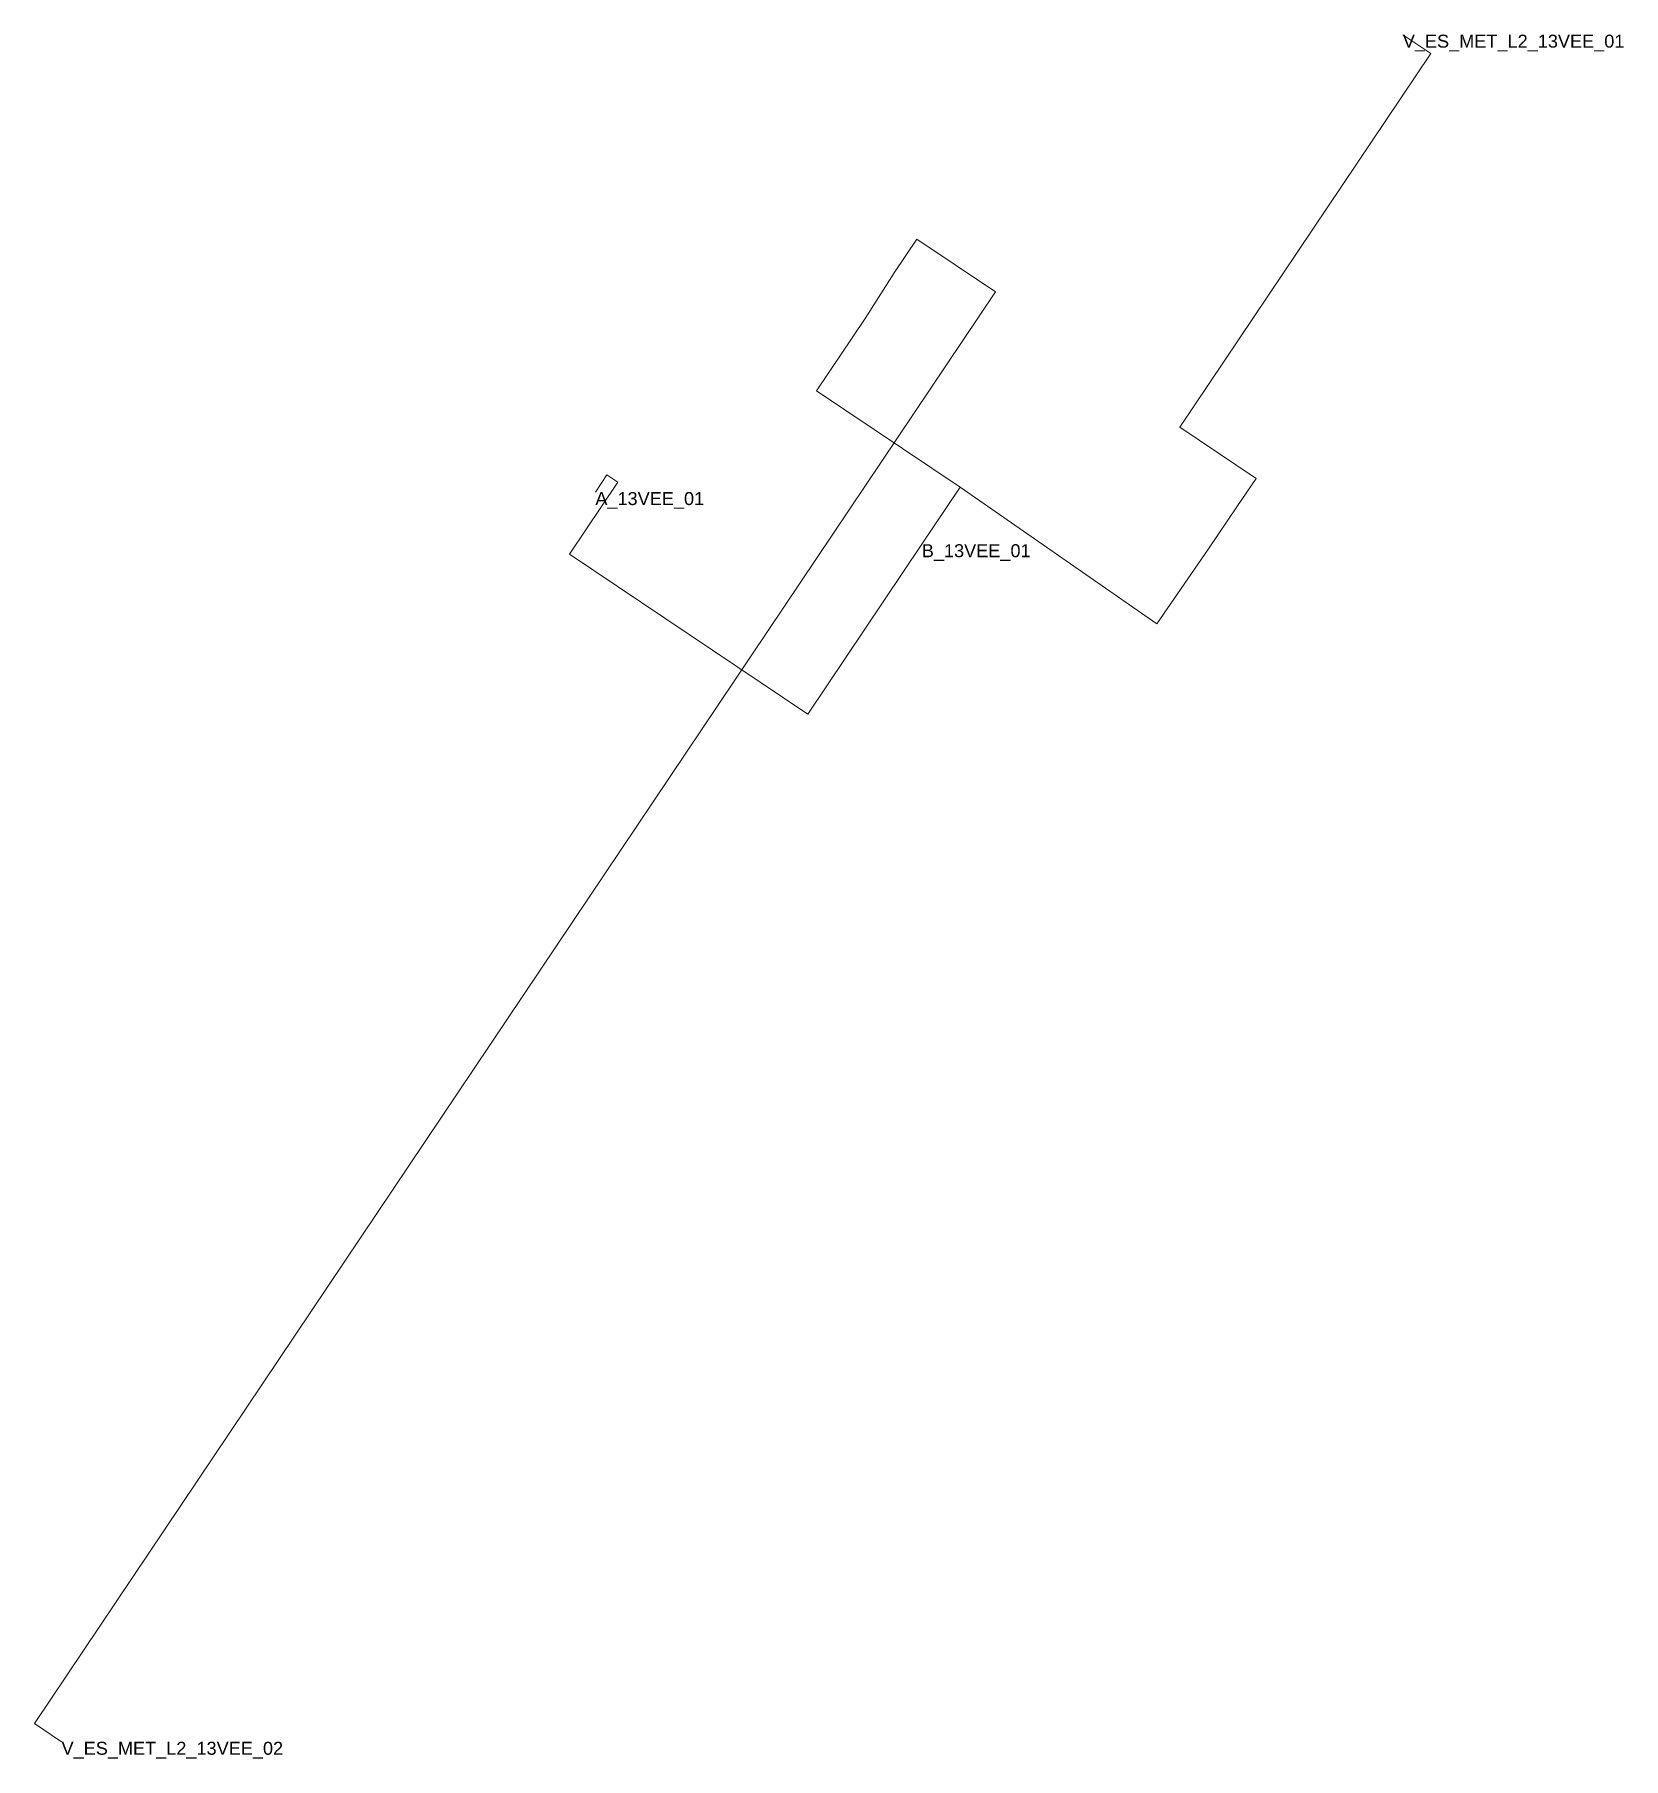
# Model space of a CAD drawing. Header units: metres. Extents: x 433956.1 to 434017.4, y 4586761.3 to 4586827.7.
import ezdxf
from ezdxf.enums import TextEntityAlignment as Align

# ---------------------------------------------------------------- set-up
doc = ezdxf.new("R2010")
doc.units = ezdxf.units.M
doc.header["$MEASUREMENT"] = 0
for name, color, linetype, lineweight, true_color in [('01_A_AccesTren_t', 40, 'Continuous', 0, 0xffd600), ('01_C_AccesExt_t', 251, 'Continuous', 0, 0x646464), ('01_I_Ascensor_l', 251, 'Continuous', 0, 0x646464), ('01_I_BarreraTarifaria_t', 251, 'Continuous', 0, 0x646464), ('01_I_Horitzontal_l', 251, 'Continuous', 0, 0x646464)]:
    doc.layers.add(name, color=color, linetype=linetype, lineweight=lineweight, true_color=true_color)
doc.styles.add('Style-Arial', font='arial.ttf')

msp = doc.modelspace()

# ---------------------------------------------------------------- linework, layer by layer
at = {"layer": '01_I_Ascensor_l'}
for p, q in [((433988.158152, 4586816.803479, -10), (433989.279167, 4586818.562973, -20)), ((433978.206871, 4586810.774482), (433978.622056, 4586810.495854, -10)), ((434001.400605, 4586807.916365, -10), (434002.488119, 4586809.536859, -20))]:
    msp.add_line(p, q, dxfattribs=at)
at = {"layer": '01_I_Horitzontal_l'}
for p, q in [((433977.76045, 4586810.10927), (433978.206871, 4586810.774482)), ((433990.344106, 4586808.099885, -10), (433991.819011, 4586810.297642, -10))]:
    msp.add_line(p, q, dxfattribs=at)
at = {"layer": '01_I_Horitzontal_l', "flags": 128}
for points, elevation in [([(434002.488119, 4586809.536859), (434003.226251, 4586810.636757), (434000.291166, 4586812.606467), (434009.962118, 4586827.017256), (434008.883737, 4586827.740951)], -20), ([(433989.279167, 4586818.562973), (433990.1468, 4586819.856731), (433993.178747, 4586817.823415), (433956.142204, 4586762.635072), (433957.183905, 4586761.936003)], -20), ([(433991.819011, 4586810.297642), (433986.284318, 4586814.009232), (433988.158152, 4586816.803479)], -10), ([(433978.622056, 4586810.495854), (433976.758979, 4586807.719681), (433985.949727, 4586801.551814), (433990.344106, 4586808.099885)], -10), ([(433991.819011, 4586810.297642), (433999.401429, 4586805.035614), (434001.400605, 4586807.916365)], -10)]:
    msp.add_lwpolyline(points, dxfattribs=dict(at, elevation=elevation))

# ---------------------------------------------------------------- texts
at = {"layer": '01_A_AccesTren_t', "style": 'Style-Arial'}
for s, p in [('V_ES_MET_L2_13VEE_01', (434008.883737, 4586827.740951, -20)), ('V_ES_MET_L2_13VEE_02', (433957.183905, 4586761.936003, -20))]:
    msp.add_text(s, height=0.5, dxfattribs=at).set_placement(p, align=Align.TOP_LEFT)
at = {"layer": '01_C_AccesExt_t', "style": 'Style-Arial'}
msp.add_text('A_13VEE_01', height=0.5, dxfattribs=at).set_placement((433977.76045, 4586810.10927), align=Align.TOP_LEFT)
at = {"layer": '01_I_BarreraTarifaria_t', "style": 'Style-Arial'}
msp.add_text('B_13VEE_01', height=0.5, dxfattribs=at).set_placement((433990.344106, 4586808.099885, -10), align=Align.TOP_LEFT)

doc.saveas('drawing.dxf')
